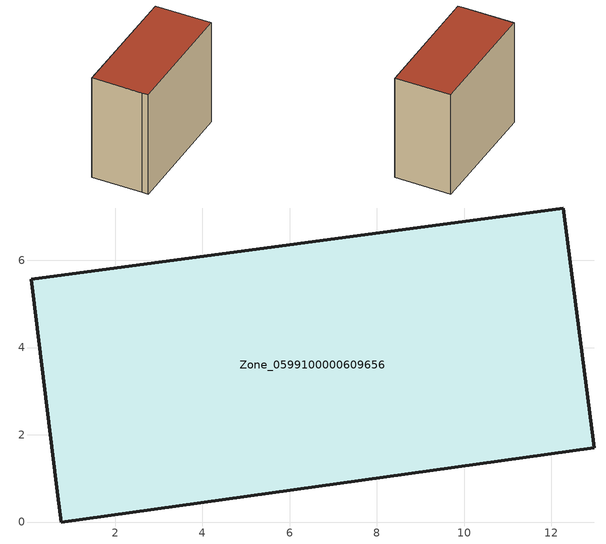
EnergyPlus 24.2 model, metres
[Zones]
Zone_0599100000609656
 floor ground (C_G): 0.76,0 0.68,0.6 0.07,5.57 12.28,7.2 12.99,1.7 z0
 wall outside (C_F): 12.99,1.7 12.28,7.2 0.07,5.57 0.68,0.6 0.76,0 12.99,1.7 z0:10.68
 roof outside (C_R): 0.68,0.6 0.76,0 12.99,1.7 12.28,7.2 0.07,5.57 z10.68
[BUILDING]
Pand.0599100000609656: North Axis=0; Terrain=City; Loads Convergence Tolerance Value=0.04; Temperature Convergence Tolerance Value=0.4; Solar Distribution=FullExterior; Maximum Number of Warmup Days=25; Minimum Number of Warmup Days=1
[Site:Location]
Rotterdam.The.Hague.AP_ZH_NLD Design_Conditions: Latitude=51.96; Longitude=4.45; Time Zone=1; Elevation=-4.5
[SITE:GROUNDTEMPERATURE:BUILDINGSURFACE]
18, 18, 18, 18, 18, 18, 18, 18, 18, 18, 18, 18
[MATERIAL] Thermal Absorptance=0.9; Solar Absorptance=0.7; Visible Absorptance=0.7
Name | Roughness | Thickness | Conductivity | Density | Specific Heat
G.TI.1946 | MediumSmooth | 0.15 | 1 | 540 | 1210
F.TI.1946 | Rough | 0.3 | 0.857143 | 1920 | 840
R.TI.1946 | MediumRough | 0.2 | 0.1 | 1500 | 1000
[CONSTRUCTION]
C_G: G.TI.1946
C_F: F.TI.1946
C_R: R.TI.1946
[ZONE]
Zone_0599100000609656: Type=1; Multiplier=1; Ceiling Height=Autocalculate; Volume=Autocalculate; Floor Area=autocalculate; Part of Total Floor Area=Yes
[ZONEINFILTRATION:DESIGNFLOWRATE]
Infil_Zone_0599100000609656: Zone or ZoneList or Space or SpaceList=Zone_0599100000609656; Schedule=AlwaysOn; Design Flow Rate Calculation Method=Flow/Area; Flow Rate per Floor Area=0.003; Constant Term Coefficient=1; Temperature Term Coefficient=0; Velocity Term Coefficient=0; Velocity Squared Term Coefficient=0
[HVACTEMPLATE:ZONE:IDEALLOADSAIRSYSTEM]
Zone_0599100000609656: Maximum Heating Supply Air Temperature=50; Minimum Cooling Supply Air Temperature=13; Maximum Heating Supply Air Humidity Ratio=0.0156; Minimum Cooling Supply Air Humidity Ratio=0.0077; Heating Limit=NoLimit; Cooling Limit=NoLimit; Dehumidification Control Type=ConstantSensibleHeatRatio; Cooling Sensible Heat Ratio=0.7; Dehumidification Setpoint=60; Humidification Control Type=None; Humidification Setpoint=30; Outdoor Air Method=None; Outdoor Air Flow Rate per Person=0.00944; Outdoor Air Flow Rate per Zone Floor Area=0; Outdoor Air Flow Rate per Zone=0; Demand Controlled Ventilation Type=None; Outdoor Air Economizer Type=NoEconomizer; Heat Recovery Type=None; Sensible Heat Recovery Effectiveness=0.7; Latent Heat Recovery Effectiveness=0.65
[ZONECONTROL:THERMOSTAT]
ThermostatControl_Zone_0599100000609656: Zone or ZoneList=Zone_0599100000609656; Control Type Schedule=DualSetpointControlType; Control 1=Thermostat_Zone_0599100000609656; Temperature Difference Between Cutout And Setpoint=0
[THERMOSTATSETPOINT:DUALSETPOINT]
Thermostat_Zone_0599100000609656: Heating Setpoint Temperature Schedule=HeatingSetpoint_Zone_0599100000609656; Cooling Setpoint Temperature Schedule=CoolingSetpoint_Zone_0599100000609656
[SCHEDULE:COMPACT]
HeatingSetpoint_Zone_0599100000609656: Through: 12/31, For: AllDays, Until: 24:00, 21
CoolingSetpoint_Zone_0599100000609656: Through: 12/31, For: AllDays, Until: 24:00, 24
DualSetpointControlType: Through: 12/31, For: AllDays, Until: 24:00, 4
AlwaysOn: Through: 12/31, For: AllDays, Until: 24:00, 1
